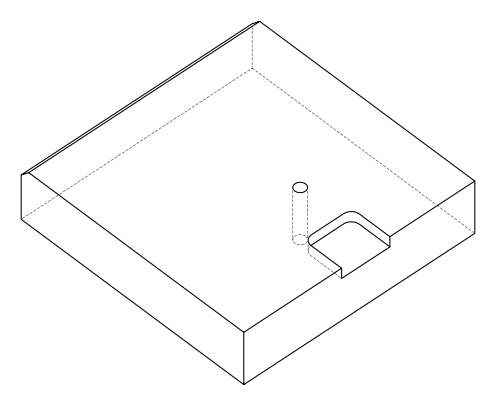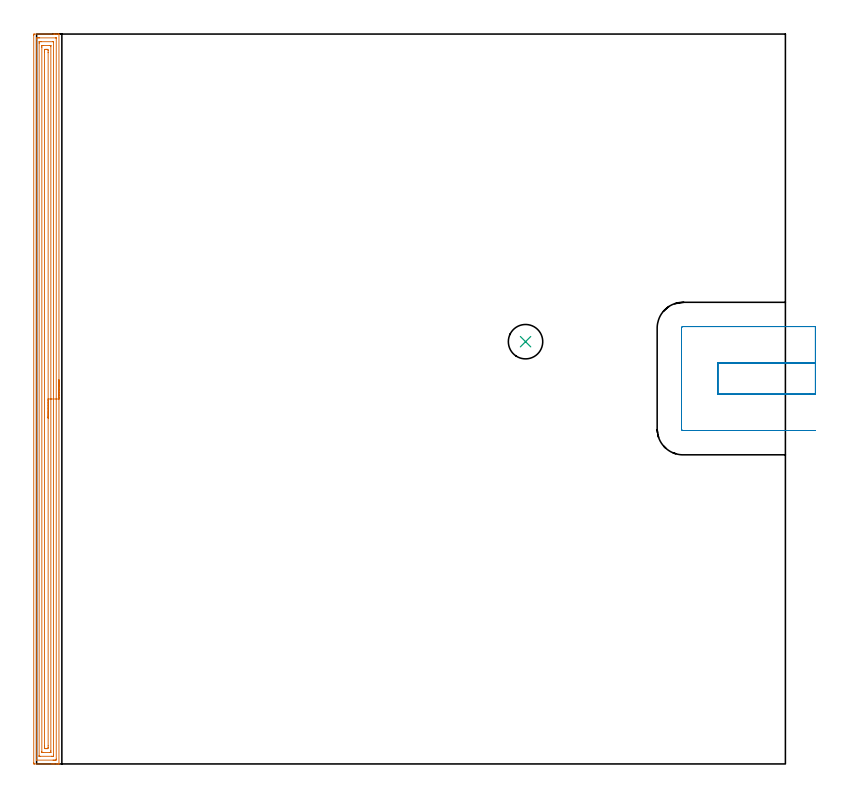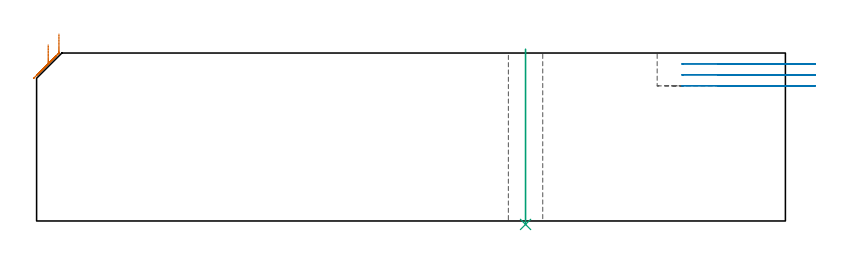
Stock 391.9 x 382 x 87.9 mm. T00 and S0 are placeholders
(PLAN: 3 operations, 2 tool changes, 18.3 min)
(1 AREA_MILL | FG_CHAMFER_SURFACE | UGT0205_001 | 15.54 min | 33282 mm3)
(2 MILL_SLOT | SLOT_PARTIAL_RECTANGULAR | UGT0201_109 | Follow Part, ap 6.35, ae 75% | 2.38 min | 90757 mm3)
(3 INDEXABLE_INSERT_DRILL_THROUGH_HOLE_FROM_SOLID | STEP1HOLE | NXT0302_007 | 0.37 min | 22349 mm3)
(TOOL UGT0205_001 | Chamfer Mill 20 x 3 x 45 deg. | D20 FL50 Z2)
(TOOL UGT0201_109 | End Mill 25.4 mm | D25.4 FL25 Z2)
(TOOL NXT0302_007 | Index. Insert Drill 18mm [880-D1800L25-05] | D18 PA176 FL90 Z2)
(OP 1 AREA_MILL)
G17 G21 G94 G90
T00 M6
G54
G17 G0 G90 X11.7 Y201. S1061 M3
G43 Z97.9 H0
G94 G1 Y200.962 Z97.028 F250.
Y200.848 Z96.163
Y200.659 Z95.312
Y200.397 Z94.48
Y200.063 Z93.674
Y199.66 Z92.9
Y199.192 Z92.164
Y198.66 Z91.472
Y198.071 Z90.829
Y197.428 Z90.24
Y196.736 Z89.708
Y196. Z89.24
Y195.226 Z88.837
Y194.42 Z88.503
Y193.588 Z88.241
Y192.737 Z88.052
Y191.872 Z87.938
Y191. Z87.9
Y0.177
X11.702 Y0.003 Z87.892
X11.701 Y0.002
X11.353 Y0. Z87.553
X11.081 Z87.28
X10.383 Z86.577
X9.153 Z85.35
X8.622 Z84.816
X8.007 Z84.202
X-1.063 Y0.001 Z75.135
X-1.278 Y0.004 Z74.919
X-1.492 Y0.01 Z74.706
X-1.496 Y0.184 Z74.702
X-1.499 Y0.624 Z74.701
Y381.376
X-1.496 Y381.816 Z74.702
X-1.492 Y381.99 Z74.706
X-1.063 Y382. Z75.135
X8.622 Z84.816
X9.153 Z85.35
X9.502 Z85.698
X10.034 Z86.23
X10.383 Z86.577
X11.081 Z87.28
X11.353 Z87.553
X11.701 Y381.998 Z87.892
X11.702 Y381.997
X11.7 Y381.823 Z87.9
Y191.
X10.286 Z86.486
X10.285 Y2.511 Z86.485
X10.284 Y2.412 Z86.484
X10.279 Y2.024 Z86.479
X9.901 Y2.007 Z86.101
X9.502 Y2.003 Z85.702
X9.027 Y2. Z85.227
X8.622 Z84.822
X0.007 Y2.001 Z76.207
X-0.026 Y2.003 Z76.174
X-0.06 Y2.008 Z76.14
X-0.079 Y2.013 Z76.121
X-0.08 Y2.04 Z76.12
X-0.085 Y2.313 Z76.115
Y379.489
X-0.084 Y379.588 Z76.116
X-0.079 Y379.976 Z76.121
X0.299 Y379.993 Z76.499
X0.698 Y379.997 Z76.898
X1.173 Y380. Z77.373
X1.578 Z77.778
X10.193 Y379.999 Z86.393
X10.226 Y379.997 Z86.426
X10.26 Y379.992 Z86.46
X10.279 Y379.987 Z86.479
X10.28 Y379.96 Z86.48
X10.285 Y379.687 Z86.485
X10.286 Y191. Z86.486
X8.872 Z85.072
X8.871 Y4.84 Z85.071
X8.869 Y4.199 Z85.069
X8.867 Y4.073 Z85.067
X8.865 Y4.018 Z85.065
X8.809 Y4.009 Z85.009
X8.622 Y4.004 Z84.822
X7.937 Y4. Z84.137
X7.741 Z83.941
X1.774 Y4.001 Z77.974
X1.578 Y4.003 Z77.778
X1.382 Y4.009 Z77.582
X1.335 Y4.012 Z77.535
X1.333 Y4.048 Z77.533
X1.33 Y4.115 Z77.53
X1.329 Y4.199 Z77.529
Y4.453
Y377.16
X1.331 Y377.801 Z77.531
X1.333 Y377.927 Z77.533
X1.335 Y377.982 Z77.535
X1.391 Y377.991 Z77.591
X1.578 Y377.996 Z77.778
X2.263 Y378. Z78.463
X2.459 Z78.659
X8.426 Y377.999 Z84.626
X8.622 Y377.997 Z84.822
X8.818 Y377.991 Z85.018
X8.865 Y377.988 Z85.065
X8.867 Y377.952 Z85.067
X8.87 Y377.885 Z85.07
X8.871 Y377.801 Z85.071
Y377.547
X8.872 Y191. Z85.072
X7.457 Z83.657
Y6.881
X7.455 Y6.277 Z83.655
X7.452 Y6.074 Z83.652
X7.45 Y6.01 Z83.65
X7.403 Y6.007 Z83.603
X7.295 Y6.004 Z83.495
X6.861 Y6. Z83.061
X3.339 Z79.539
X2.905 Y6.004 Z79.105
X2.8 Y6.007 Z79.
X2.753 Y6.01 Z78.953
X2.75 Y6.044 Z78.95
X2.747 Y6.14 Z78.947
X2.743 Y6.592 Z78.943
Y375.119
X2.745 Y375.723 Z78.945
X2.748 Y375.926 Z78.948
X2.75 Y375.99 Z78.95
X2.797 Y375.993 Z78.997
X2.906 Y375.996 Z79.106
X3.339 Y376. Z79.539
X6.861 Z83.061
X7.295 Y375.996 Z83.495
X7.4 Y375.993 Z83.6
X7.447 Y375.99 Z83.647
X7.45 Y375.956 Z83.65
X7.453 Y375.86 Z83.653
X7.457 Y375.408 Z83.657
Y191.
X6.043 Z82.243
Y9.498
X6.039 Y8.668 Z82.239
X6.037 Y8.611 Z82.237
X5.98 Y8.01 Z82.18
X5.754 Y8.004 Z81.954
X5.1 Y8.001 Z81.3
X4.876 Z81.076
X4.22 Y8.01 Z80.42
X4.164 Y8.668 Z80.364
X4.16 Y8.728 Z80.36
X4.157 Y9.562 Z80.357
Y9.626
Y372.502
X4.161 Y373.332 Z80.361
X4.163 Y373.389 Z80.363
X4.22 Y373.99 Z80.42
X4.446 Y373.996 Z80.646
X5.1 Y373.999 Z81.3
X5.324 Z81.524
X5.98 Y373.99 Z82.18
X6.036 Y373.332 Z82.236
X6.04 Y373.272 Z82.24
X6.043 Y372.438 Z82.243
Y372.374
Y191.
Y190.128 Z82.281
Y189.264 Z82.395
Y188.412 Z82.584
Y187.58 Z82.846
Y186.774 Z83.18
Y186. Z83.583
Y185.264 Z84.052
Y184.572 Z84.583
Y183.929 Z85.172
Y183.34 Z85.815
Y182.809 Z86.507
Y182.34 Z87.243
Y181.937 Z88.017
Y181.603 Z88.823
Y181.341 Z89.655
Y181.152 Z90.507
Y181.038 Z91.372
Y181. Z92.243
G0 Z97.9
M5
M2
(OP 2 MILL_SLOT)
G17 G21 G94 G90
T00 M6
G54
G17 G0 G90 X407.6 Y209.85 S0 M3
G43 Z97.9 H0
Z82.167
G94 G1 X404.6 F250.
X356.55 F500.
Y193.55
X404.6
X407.6 F250.
Y228.9
X404.6
X338.3 F500.
G3 X337.5 Y228.1 R0.8
G1 Y175.3
G3 X338.3 Y174.5 R0.8
G1 X404.6
X407.6 F250.
G0 Y209.85 Z76.433
G1 X404.6
X356.55 F500.
Y193.55
X404.6
X407.6 F250.
Y228.9
X404.6
X338.3 F500.
G3 X337.5 Y228.1 R0.8
G1 Y175.3
G3 X338.3 Y174.5 R0.8
G1 X404.6
X407.6 F250.
G0 Y209.85 Z70.7
G1 X404.6
X356.55 F500.
Y193.55
X404.6
X407.6 F250.
Y228.9
X404.6
X338.3 F500.
G3 X337.5 Y228.1 R0.8
G1 Y175.3
G3 X338.3 Y174.5 R0.8
G1 X404.6
X407.6 F250.
G0 Z97.9
M5
M2
(OP 3 INDEXABLE_INSERT_DRILL_THROUGH_HOLE_FROM_SOLID)
G17 G21 G94 G90
T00 M6
G54
G17 G0 G90 X255.9 Y221. S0 M3
G43 Z97.9 H1
G94 G81 G98 Z-1.814 F250. R89.9
G80
M5
M2
